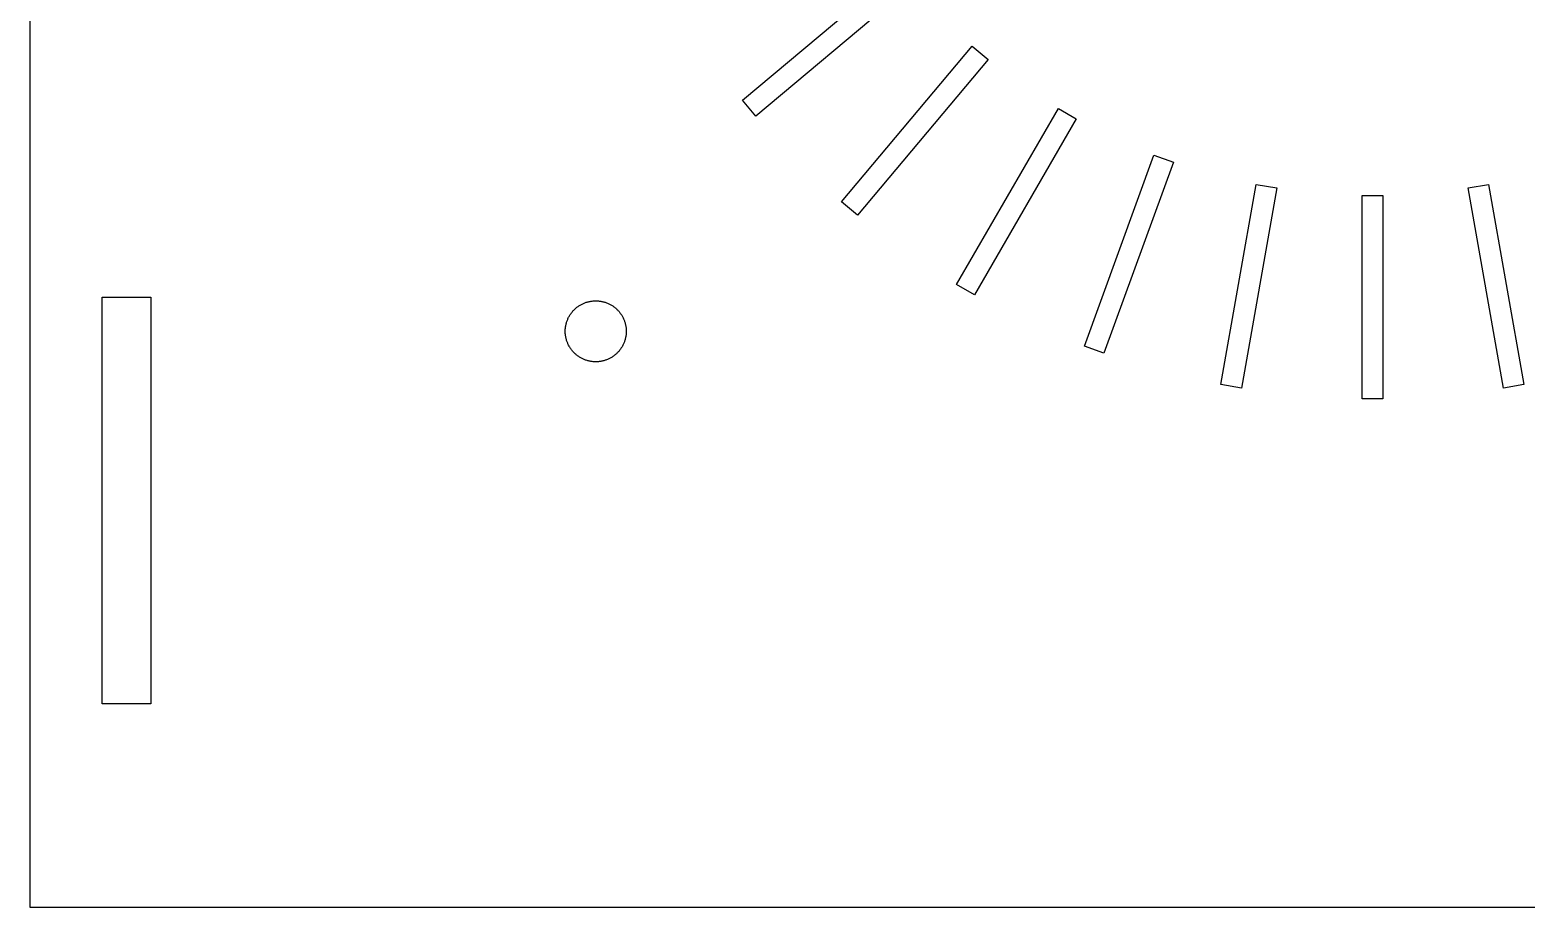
# Model space of a CAD drawing. Header units: metres. Extents: x -136 to 200, y -122 to 130.
# Drawn here: x -136 to -62.4, y -120 to -76.9 of the extents above; entities that cross this region are included whole.
import ezdxf

# ---------------------------------------------------------------- set-up
doc = ezdxf.new("R2010")
doc.units = ezdxf.units.M

msp = doc.modelspace()

# ---------------------------------------------------------------- linework, layer by layer
for p, q in [((-136, 0), (-136, -120)), ((-100.97, -80.3208), (-93.3091, -73.8929)), ((-92.6535, -74.6743), (-100.314, -81.1022)), ((-96.1022, -85.3139), (-89.6743, -77.6535)), ((-89.6743, -77.6535), (-88.8929, -78.3091)), ((-88.8929, -78.3091), (-95.3208, -85.9696)), ((-100.314, -81.1022), (-100.97, -80.3208)), ((-90.4417, -89.386), (-85.4417, -80.7258)), ((-85.4417, -80.7258), (-84.5583, -81.2357)), ((-84.5583, -81.2357), (-89.5583, -89.896)), ((-84.16, -92.4133), (-80.7398, -83.0163)), ((-80.7398, -83.0163), (-79.7814, -83.3652)), ((-79.7814, -83.3652), (-83.2016, -92.7621)), ((-77.4482, -94.3037), (-75.7117, -84.4557)), ((-75.7117, -84.4557), (-74.7072, -84.6328)), ((-65.2928, -84.6328), (-64.2883, -84.4557)), ((-64.2883, -84.4557), (-62.5518, -94.3037)), ((-95.3208, -85.9696), (-96.1022, -85.3139)), ((-74.7072, -84.6328), (-76.4437, -94.4809)), ((-70.51, -95), (-70.51, -85)), ((-70.51, -85), (-69.49, -85)), ((-69.49, -85), (-69.49, -95)), ((-63.5563, -94.4809), (-65.2928, -84.6328)), ((-89.5583, -89.896), (-90.4417, -89.386)), ((-132.45, -110), (-132.45, -90)), ((-132.45, -90), (-130.05, -90)), ((-130.05, -90), (-130.05, -110)), ((-109.081, -90.4814), (-109.05, -90.4592)), ((-109.05, -90.4592), (-109.019, -90.4379)), ((-109.019, -90.4379), (-108.988, -90.4173)), ((-108.988, -90.4173), (-108.955, -90.3975)), ((-108.955, -90.3975), (-108.923, -90.3785)), ((-108.923, -90.3785), (-108.89, -90.3603)), ((-108.89, -90.3603), (-108.856, -90.343)), ((-108.856, -90.343), (-108.822, -90.3265)), ((-108.822, -90.3265), (-108.788, -90.3109)), ((-108.788, -90.3109), (-108.753, -90.2961)), ((-108.753, -90.2961), (-108.718, -90.2823)), ((-108.718, -90.2823), (-108.683, -90.2693)), ((-108.683, -90.2693), (-108.647, -90.2572)), ((-108.647, -90.2572), (-108.611, -90.246)), ((-108.611, -90.246), (-108.575, -90.2357)), ((-108.575, -90.2357), (-108.539, -90.2263)), ((-108.539, -90.2263), (-108.502, -90.2178)), ((-108.502, -90.2178), (-108.465, -90.2103)), ((-108.465, -90.2103), (-108.428, -90.2037)), ((-108.428, -90.2037), (-108.39, -90.1981)), ((-108.39, -90.1981), (-108.353, -90.1933)), ((-108.353, -90.1933), (-108.316, -90.1896)), ((-108.316, -90.1896), (-108.278, -90.1867)), ((-108.278, -90.1867), (-108.24, -90.1848)), ((-108.24, -90.1848), (-108.203, -90.1839)), ((-108.203, -90.1839), (-108.165, -90.1839)), ((-108.165, -90.1839), (-108.127, -90.1848)), ((-108.127, -90.1848), (-108.09, -90.1867)), ((-108.09, -90.1867), (-108.052, -90.1896)), ((-108.052, -90.1896), (-108.014, -90.1933)), ((-108.014, -90.1933), (-107.977, -90.1981)), ((-107.977, -90.1981), (-107.94, -90.2037)), ((-107.94, -90.2037), (-107.903, -90.2103)), ((-107.903, -90.2103), (-107.866, -90.2178)), ((-107.866, -90.2178), (-107.829, -90.2263)), ((-107.829, -90.2263), (-107.792, -90.2357)), ((-107.792, -90.2357), (-107.756, -90.246)), ((-107.756, -90.246), (-107.72, -90.2572)), ((-107.72, -90.2572), (-107.685, -90.2693)), ((-107.685, -90.2693), (-107.649, -90.2823)), ((-107.649, -90.2823), (-107.614, -90.2961)), ((-107.614, -90.2961), (-107.579, -90.3109)), ((-107.579, -90.3109), (-107.545, -90.3265)), ((-107.545, -90.3265), (-107.511, -90.343)), ((-107.511, -90.343), (-107.478, -90.3603)), ((-107.478, -90.3603), (-107.445, -90.3785)), ((-107.445, -90.3785), (-107.412, -90.3975)), ((-107.412, -90.3975), (-107.38, -90.4173)), ((-107.38, -90.4173), (-107.348, -90.4379)), ((-107.348, -90.4379), (-107.317, -90.4592)), ((-107.317, -90.4592), (-107.287, -90.4814)), ((-109.616, -91.2382), (-109.604, -91.2023)), ((-109.604, -91.2023), (-109.592, -91.1668)), ((-109.592, -91.1668), (-109.578, -91.1316)), ((-109.578, -91.1316), (-109.564, -91.0967)), ((-109.564, -91.0967), (-109.549, -91.0622)), ((-109.549, -91.0622), (-109.533, -91.0281)), ((-109.533, -91.0281), (-109.516, -90.9944)), ((-109.516, -90.9944), (-109.498, -90.9611)), ((-109.498, -90.9611), (-109.48, -90.9283)), ((-109.48, -90.9283), (-109.46, -90.896)), ((-109.46, -90.896), (-109.44, -90.8642)), ((-109.44, -90.8642), (-109.419, -90.8329)), ((-109.419, -90.8329), (-109.397, -90.8021)), ((-109.397, -90.8021), (-109.375, -90.7719)), ((-109.375, -90.7719), (-109.351, -90.7422)), ((-109.351, -90.7422), (-109.327, -90.7132)), ((-109.327, -90.7132), (-109.303, -90.6847)), ((-109.303, -90.6847), (-109.277, -90.6569)), ((-109.277, -90.6569), (-109.251, -90.6298)), ((-109.251, -90.6298), (-109.224, -90.6033)), ((-109.224, -90.6033), (-109.197, -90.5775)), ((-109.197, -90.5775), (-109.169, -90.5524)), ((-109.169, -90.5524), (-109.14, -90.528)), ((-109.14, -90.528), (-109.111, -90.5043)), ((-109.111, -90.5043), (-109.081, -90.4814)), ((-107.287, -90.4814), (-107.257, -90.5043)), ((-107.257, -90.5043), (-107.228, -90.528)), ((-107.228, -90.528), (-107.199, -90.5524)), ((-107.199, -90.5524), (-107.171, -90.5775)), ((-107.171, -90.5775), (-107.143, -90.6033)), ((-107.143, -90.6033), (-107.116, -90.6298)), ((-107.116, -90.6298), (-107.09, -90.6569)), ((-107.09, -90.6569), (-107.065, -90.6847)), ((-107.065, -90.6847), (-107.04, -90.7132)), ((-107.04, -90.7132), (-107.016, -90.7422)), ((-107.016, -90.7422), (-106.993, -90.7719)), ((-106.993, -90.7719), (-106.97, -90.8021)), ((-106.97, -90.8021), (-106.948, -90.8329)), ((-106.948, -90.8329), (-106.927, -90.8642)), ((-106.927, -90.8642), (-106.907, -90.896)), ((-106.907, -90.896), (-106.888, -90.9283)), ((-106.888, -90.9283), (-106.869, -90.9611)), ((-106.869, -90.9611), (-106.852, -90.9944)), ((-106.852, -90.9944), (-106.835, -91.0281)), ((-106.835, -91.0281), (-106.819, -91.0622)), ((-106.819, -91.0622), (-106.803, -91.0967)), ((-106.803, -91.0967), (-106.789, -91.1316)), ((-106.789, -91.1316), (-106.776, -91.1668)), ((-106.776, -91.1668), (-106.763, -91.2023)), ((-106.763, -91.2023), (-106.751, -91.2382)), ((-109.684, -91.6838), (-109.683, -91.6461)), ((-109.683, -91.7215), (-109.684, -91.6838)), ((-109.683, -91.6461), (-109.682, -91.6084)), ((-109.682, -91.7591), (-109.683, -91.7215)), ((-109.682, -91.6084), (-109.68, -91.5708)), ((-109.68, -91.7968), (-109.682, -91.7591)), ((-109.68, -91.5708), (-109.676, -91.5332)), ((-109.676, -91.8343), (-109.68, -91.7968)), ((-109.676, -91.5332), (-109.672, -91.4958)), ((-109.672, -91.8718), (-109.676, -91.8343)), ((-109.672, -91.4958), (-109.667, -91.4584)), ((-109.667, -91.9091), (-109.672, -91.8718)), ((-109.667, -91.4584), (-109.661, -91.4212)), ((-109.661, -91.9463), (-109.667, -91.9091)), ((-109.661, -91.4212), (-109.654, -91.3842)), ((-109.654, -91.3842), (-109.646, -91.3474)), ((-109.646, -91.3474), (-109.637, -91.3107)), ((-109.637, -91.3107), (-109.627, -91.2743)), ((-109.627, -91.2743), (-109.616, -91.2382)), ((-106.751, -91.2382), (-106.741, -91.2743)), ((-106.741, -91.2743), (-106.731, -91.3107)), ((-106.731, -91.3107), (-106.722, -91.3474)), ((-106.722, -91.3474), (-106.714, -91.3842)), ((-106.714, -91.3842), (-106.707, -91.4212)), ((-106.707, -91.4212), (-106.701, -91.4584)), ((-106.701, -91.9091), (-106.707, -91.9463)), ((-106.701, -91.4584), (-106.696, -91.4958)), ((-106.696, -91.8718), (-106.701, -91.9091)), ((-106.696, -91.4958), (-106.691, -91.5332)), ((-106.691, -91.8343), (-106.696, -91.8718)), ((-106.691, -91.5332), (-106.688, -91.5708)), ((-106.688, -91.7968), (-106.691, -91.8343)), ((-106.688, -91.5708), (-106.686, -91.6084)), ((-106.686, -91.7591), (-106.688, -91.7968)), ((-106.686, -91.6084), (-106.684, -91.6461)), ((-106.684, -91.7215), (-106.686, -91.7591)), ((-106.684, -91.6461), (-106.684, -91.6838)), ((-106.684, -91.6838), (-106.684, -91.7215)), ((-109.654, -91.9833), (-109.661, -91.9463)), ((-109.646, -92.0202), (-109.654, -91.9833)), ((-109.637, -92.0568), (-109.646, -92.0202)), ((-109.627, -92.0932), (-109.637, -92.0568)), ((-109.616, -92.1293), (-109.627, -92.0932)), ((-109.604, -92.1652), (-109.616, -92.1293)), ((-109.592, -92.2007), (-109.604, -92.1652)), ((-109.578, -92.2359), (-109.592, -92.2007)), ((-109.564, -92.2708), (-109.578, -92.2359)), ((-109.549, -92.3053), (-109.564, -92.2708)), ((-109.533, -92.3394), (-109.549, -92.3053)), ((-109.516, -92.3731), (-109.533, -92.3394)), ((-109.498, -92.4064), (-109.516, -92.3731)), ((-109.48, -92.4392), (-109.498, -92.4064)), ((-109.46, -92.4715), (-109.48, -92.4392)), ((-109.44, -92.5034), (-109.46, -92.4715)), ((-109.419, -92.5347), (-109.44, -92.5034)), ((-109.397, -92.5654), (-109.419, -92.5347)), ((-109.375, -92.5957), (-109.397, -92.5654)), ((-109.351, -92.6253), (-109.375, -92.5957)), ((-109.327, -92.6543), (-109.351, -92.6253)), ((-109.303, -92.6828), (-109.327, -92.6543)), ((-107.04, -92.6543), (-107.065, -92.6828)), ((-107.016, -92.6253), (-107.04, -92.6543)), ((-106.993, -92.5957), (-107.016, -92.6253)), ((-106.97, -92.5654), (-106.993, -92.5957)), ((-106.948, -92.5347), (-106.97, -92.5654)), ((-106.927, -92.5034), (-106.948, -92.5347)), ((-106.907, -92.4715), (-106.927, -92.5034)), ((-106.888, -92.4392), (-106.907, -92.4715)), ((-106.869, -92.4064), (-106.888, -92.4392)), ((-106.852, -92.3731), (-106.869, -92.4064)), ((-106.835, -92.3394), (-106.852, -92.3731)), ((-106.819, -92.3053), (-106.835, -92.3394)), ((-106.803, -92.2708), (-106.819, -92.3053)), ((-106.789, -92.2359), (-106.803, -92.2708)), ((-106.776, -92.2007), (-106.789, -92.2359)), ((-106.763, -92.1652), (-106.776, -92.2007)), ((-106.751, -92.1293), (-106.763, -92.1652)), ((-106.741, -92.0932), (-106.751, -92.1293)), ((-106.731, -92.0568), (-106.741, -92.0932)), ((-106.722, -92.0202), (-106.731, -92.0568)), ((-106.714, -91.9833), (-106.722, -92.0202)), ((-106.707, -91.9463), (-106.714, -91.9833)), ((-83.2016, -92.7621), (-84.16, -92.4133)), ((-109.277, -92.7106), (-109.303, -92.6828)), ((-109.251, -92.7377), (-109.277, -92.7106)), ((-109.224, -92.7642), (-109.251, -92.7377)), ((-109.197, -92.79), (-109.224, -92.7642)), ((-109.169, -92.8151), (-109.197, -92.79)), ((-109.14, -92.8395), (-109.169, -92.8151)), ((-109.111, -92.8632), (-109.14, -92.8395)), ((-109.081, -92.8861), (-109.111, -92.8632)), ((-109.05, -92.9083), (-109.081, -92.8861)), ((-109.019, -92.9297), (-109.05, -92.9083)), ((-108.988, -92.9503), (-109.019, -92.9297)), ((-108.955, -92.97), (-108.988, -92.9503)), ((-108.923, -92.989), (-108.955, -92.97)), ((-108.89, -93.0072), (-108.923, -92.989)), ((-108.856, -93.0245), (-108.89, -93.0072)), ((-108.822, -93.041), (-108.856, -93.0245)), ((-108.788, -93.0566), (-108.822, -93.041)), ((-108.753, -93.0714), (-108.788, -93.0566)), ((-108.718, -93.0853), (-108.753, -93.0714)), ((-108.683, -93.0983), (-108.718, -93.0853)), ((-108.647, -93.1103), (-108.683, -93.0983)), ((-108.611, -93.1215), (-108.647, -93.1103)), ((-108.575, -93.1318), (-108.611, -93.1215)), ((-108.539, -93.1412), (-108.575, -93.1318)), ((-108.502, -93.1497), (-108.539, -93.1412)), ((-108.465, -93.1572), (-108.502, -93.1497)), ((-108.428, -93.1638), (-108.465, -93.1572)), ((-108.39, -93.1694), (-108.428, -93.1638)), ((-108.353, -93.1742), (-108.39, -93.1694)), ((-108.316, -93.178), (-108.353, -93.1742)), ((-108.278, -93.1808), (-108.316, -93.178)), ((-108.24, -93.1827), (-108.278, -93.1808)), ((-108.203, -93.1836), (-108.24, -93.1827)), ((-108.165, -93.1836), (-108.203, -93.1836)), ((-108.127, -93.1827), (-108.165, -93.1836)), ((-108.09, -93.1808), (-108.127, -93.1827)), ((-108.052, -93.178), (-108.09, -93.1808)), ((-108.014, -93.1742), (-108.052, -93.178)), ((-107.977, -93.1694), (-108.014, -93.1742)), ((-107.94, -93.1638), (-107.977, -93.1694)), ((-107.903, -93.1572), (-107.94, -93.1638)), ((-107.866, -93.1497), (-107.903, -93.1572)), ((-107.829, -93.1412), (-107.866, -93.1497)), ((-107.792, -93.1318), (-107.829, -93.1412)), ((-107.756, -93.1215), (-107.792, -93.1318)), ((-107.72, -93.1103), (-107.756, -93.1215)), ((-107.685, -93.0983), (-107.72, -93.1103)), ((-107.649, -93.0853), (-107.685, -93.0983)), ((-107.614, -93.0714), (-107.649, -93.0853)), ((-107.579, -93.0566), (-107.614, -93.0714)), ((-107.545, -93.041), (-107.579, -93.0566)), ((-107.511, -93.0245), (-107.545, -93.041)), ((-107.478, -93.0072), (-107.511, -93.0245)), ((-107.445, -92.989), (-107.478, -93.0072)), ((-107.412, -92.97), (-107.445, -92.989)), ((-107.38, -92.9503), (-107.412, -92.97)), ((-107.348, -92.9297), (-107.38, -92.9503)), ((-107.317, -92.9083), (-107.348, -92.9297)), ((-107.287, -92.8861), (-107.317, -92.9083)), ((-107.257, -92.8632), (-107.287, -92.8861)), ((-107.228, -92.8395), (-107.257, -92.8632)), ((-107.199, -92.8151), (-107.228, -92.8395)), ((-107.171, -92.79), (-107.199, -92.8151)), ((-107.143, -92.7642), (-107.171, -92.79)), ((-107.116, -92.7377), (-107.143, -92.7642)), ((-107.09, -92.7106), (-107.116, -92.7377)), ((-107.065, -92.6828), (-107.09, -92.7106)), ((-76.4437, -94.4809), (-77.4482, -94.3037)), ((-62.5518, -94.3037), (-63.5563, -94.4809)), ((-69.49, -95), (-70.51, -95)), ((-130.05, -110), (-132.45, -110)), ((-136, -120), (-4, -120))]:
    msp.add_line(p, q)

doc.saveas('drawing.dxf')
